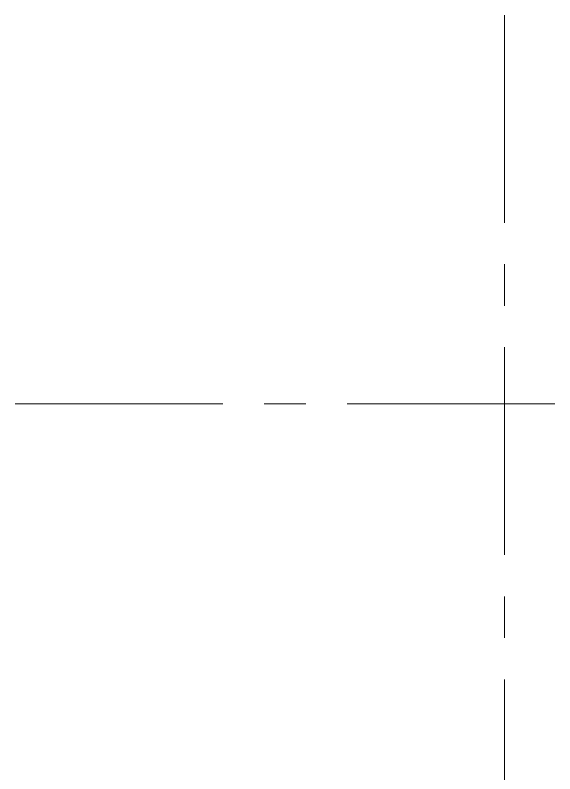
# Model space of a CAD drawing. Header units: millimetres. Extents: x -220592 to 404889, y -217665 to 38245.
# Drawn here: x 7718.94 to 7739.57, y -48012.37 to -47983.36 of the extents above; entities that cross this region are included whole.
import ezdxf

# ---------------------------------------------------------------- set-up
doc = ezdxf.new("R2010")
doc.units = ezdxf.units.MM
doc.linetypes.add('XKITLINE00', pattern=[0])
doc.layers.add('S-GRID', color=7, linetype='Continuous', lineweight=0)

# ---------------------------------------------------------------- blocks, each defined once
blk = doc.blocks.new('*A15045')
at = {"layer": 'S-GRID', "color": 7, "linetype": 'XKITLINE00', "lineweight": 0}
for p, q in [((0, 218.922485), (0, 226.859985)), ((0, 215.747485), (0, 217.334985)), ((0, 206.222485), (0, 214.159985)), ((0, 203.047485), (0, 204.634985)), ((0, 193.522485), (0, 201.459985))]:
    blk.add_line(p, q, dxfattribs=at)
blk = doc.blocks.new('*A15105')
at = {"layer": 'S-GRID', "color": 7, "linetype": 'XKITLINE00', "lineweight": 0}
for p, q in [((-18.708927, 212), (-10.771427, 212)), ((-9.183927, 212), (-7.596427, 212)), ((-6.008927, 212), (1.928573, 212))]:
    blk.add_line(p, q, dxfattribs=at)

msp = doc.modelspace()

# ---------------------------------------------------------------- block references
at = {"color": 7, "lineweight": 0}
for name in ['*A15045', '*A15105']:
    msp.add_blockref(name, (7737.6457, -48210.2152), dxfattribs=at)

doc.saveas('drawing.dxf')
